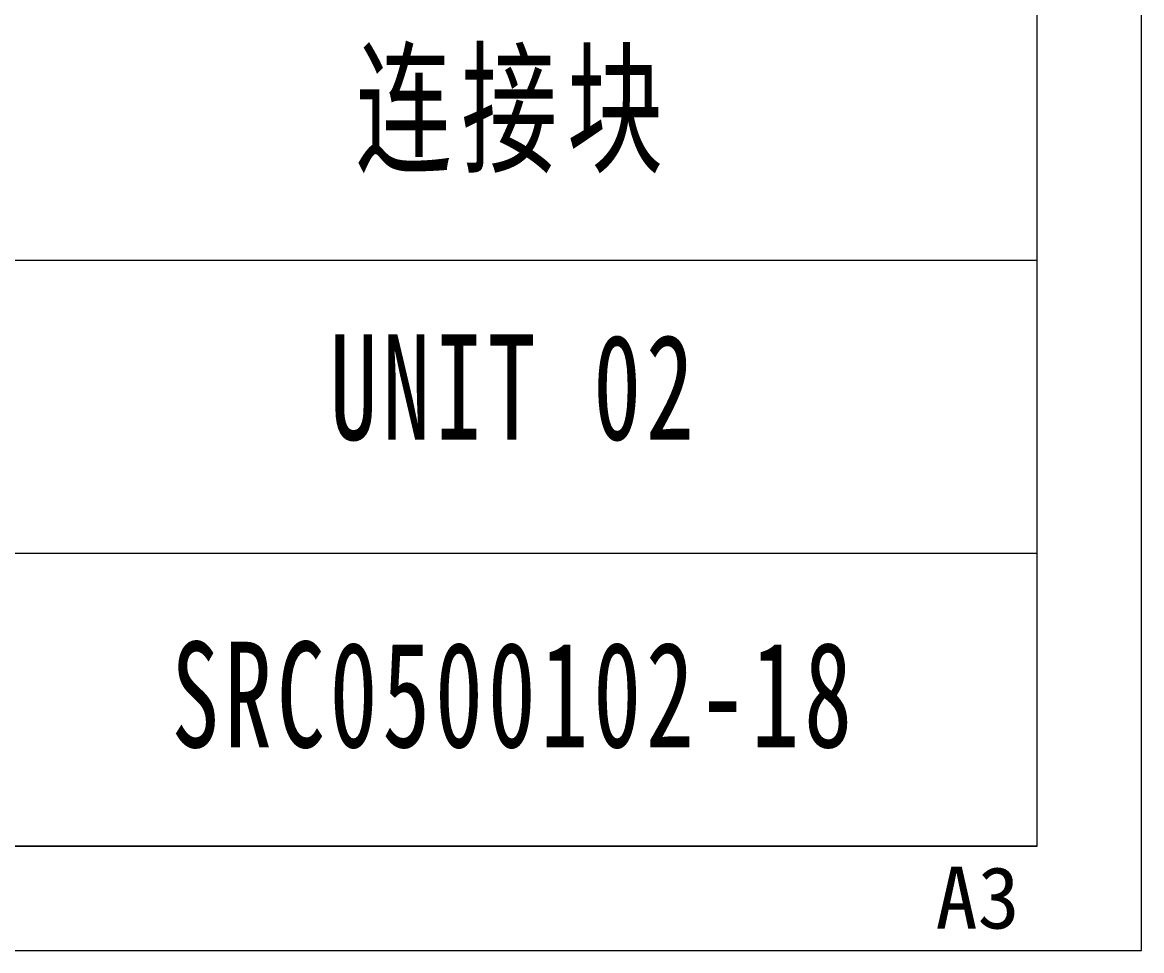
# Model space of a CAD drawing. Header units: millimetres. Extents: x -15766 to 80009, y -9701 to 15159.
# Drawn here: x 4350.3 to 4403.8, y 13253.7 to 13298.1 of the extents above; entities that cross this region are included whole.
import ezdxf

# ---------------------------------------------------------------- set-up
doc = ezdxf.new("R2010")
doc.units = ezdxf.units.MM
for name, color, linetype, lineweight in [('CDRAFT0', 7, 'Continuous', 18), ('title_frame', 7, 'Continuous', 18), ('尺寸线层', 3, 'Continuous', 18), ('粗实线层_1', 7, 'Continuous', 15)]:
    doc.layers.add(name, color=color, linetype=linetype, lineweight=lineweight)
doc.styles.add('STYLE1', font='')
doc.styles.add('标准', font='', dxfattribs={"width": 0.667})
doc.styles.get('STYLE1').set_extended_font_data('宋体')
doc.styles.get('标准').set_extended_font_data('宋体')

# ---------------------------------------------------------------- blocks, each defined once
blk = doc.blocks.new('*X612')
at = {"layer": 'CDRAFT0'}
for p, q in [((420, 0), (420, 297)), ((0, 0), (420, 0))]:
    blk.add_line(p, q, dxfattribs=at)
at = {"layer": '粗实线层_1'}
for p, q in [((415, 5), (415, 292)), ((25, 5), (415, 5))]:
    blk.add_line(p, q, dxfattribs=at)

msp = doc.modelspace()

# ---------------------------------------------------------------- linework, layer by layer
at = {"layer": '粗实线层_1'}
for p, q in [((4398.81617, 13258.73384), (4398.81617, 13314.73384)), ((4398.81617, 13286.73384), (4348.81617, 13286.73384)), ((4398.81617, 13272.73384), (4348.81617, 13272.73384)), ((4398.81617, 13258.73384), (4218.81617, 13258.73384))]:
    msp.add_line(p, q, dxfattribs=at)

# ---------------------------------------------------------------- block references
at = {"layer": 'title_frame'}
msp.add_blockref('*X612', (3983.81617, 13253.73384), dxfattribs=at)

# ---------------------------------------------------------------- texts
at = {"layer": 'title_frame', "color": 3, "insert": (4393.96172, 13254.74032), "char_height": 2.958904, "width": 5.8684932, "attachment_point": 7, "style": 'STYLE1'}
msp.add_mtext('A3', dxfattribs=at)
at = {"layer": '尺寸线层', "char_height": 5.0503058, "attachment_point": 5, "line_spacing_factor": 1.15057, "style": '标准'}
for s, insert, width in [('{\\T1.1;连接块}', (4373.81617, 13293.71458), 29.4580043), ('{\\T1.1;UNIT 02}', (4373.81617, 13280.64754), 29.4580043), ('{\\T1.1;SRC0500102-18}', (4373.81617, 13265.94156), 29.3737905)]:
    msp.add_mtext(s, dxfattribs=dict(at, insert=insert, width=width))

doc.saveas('drawing.dxf')
